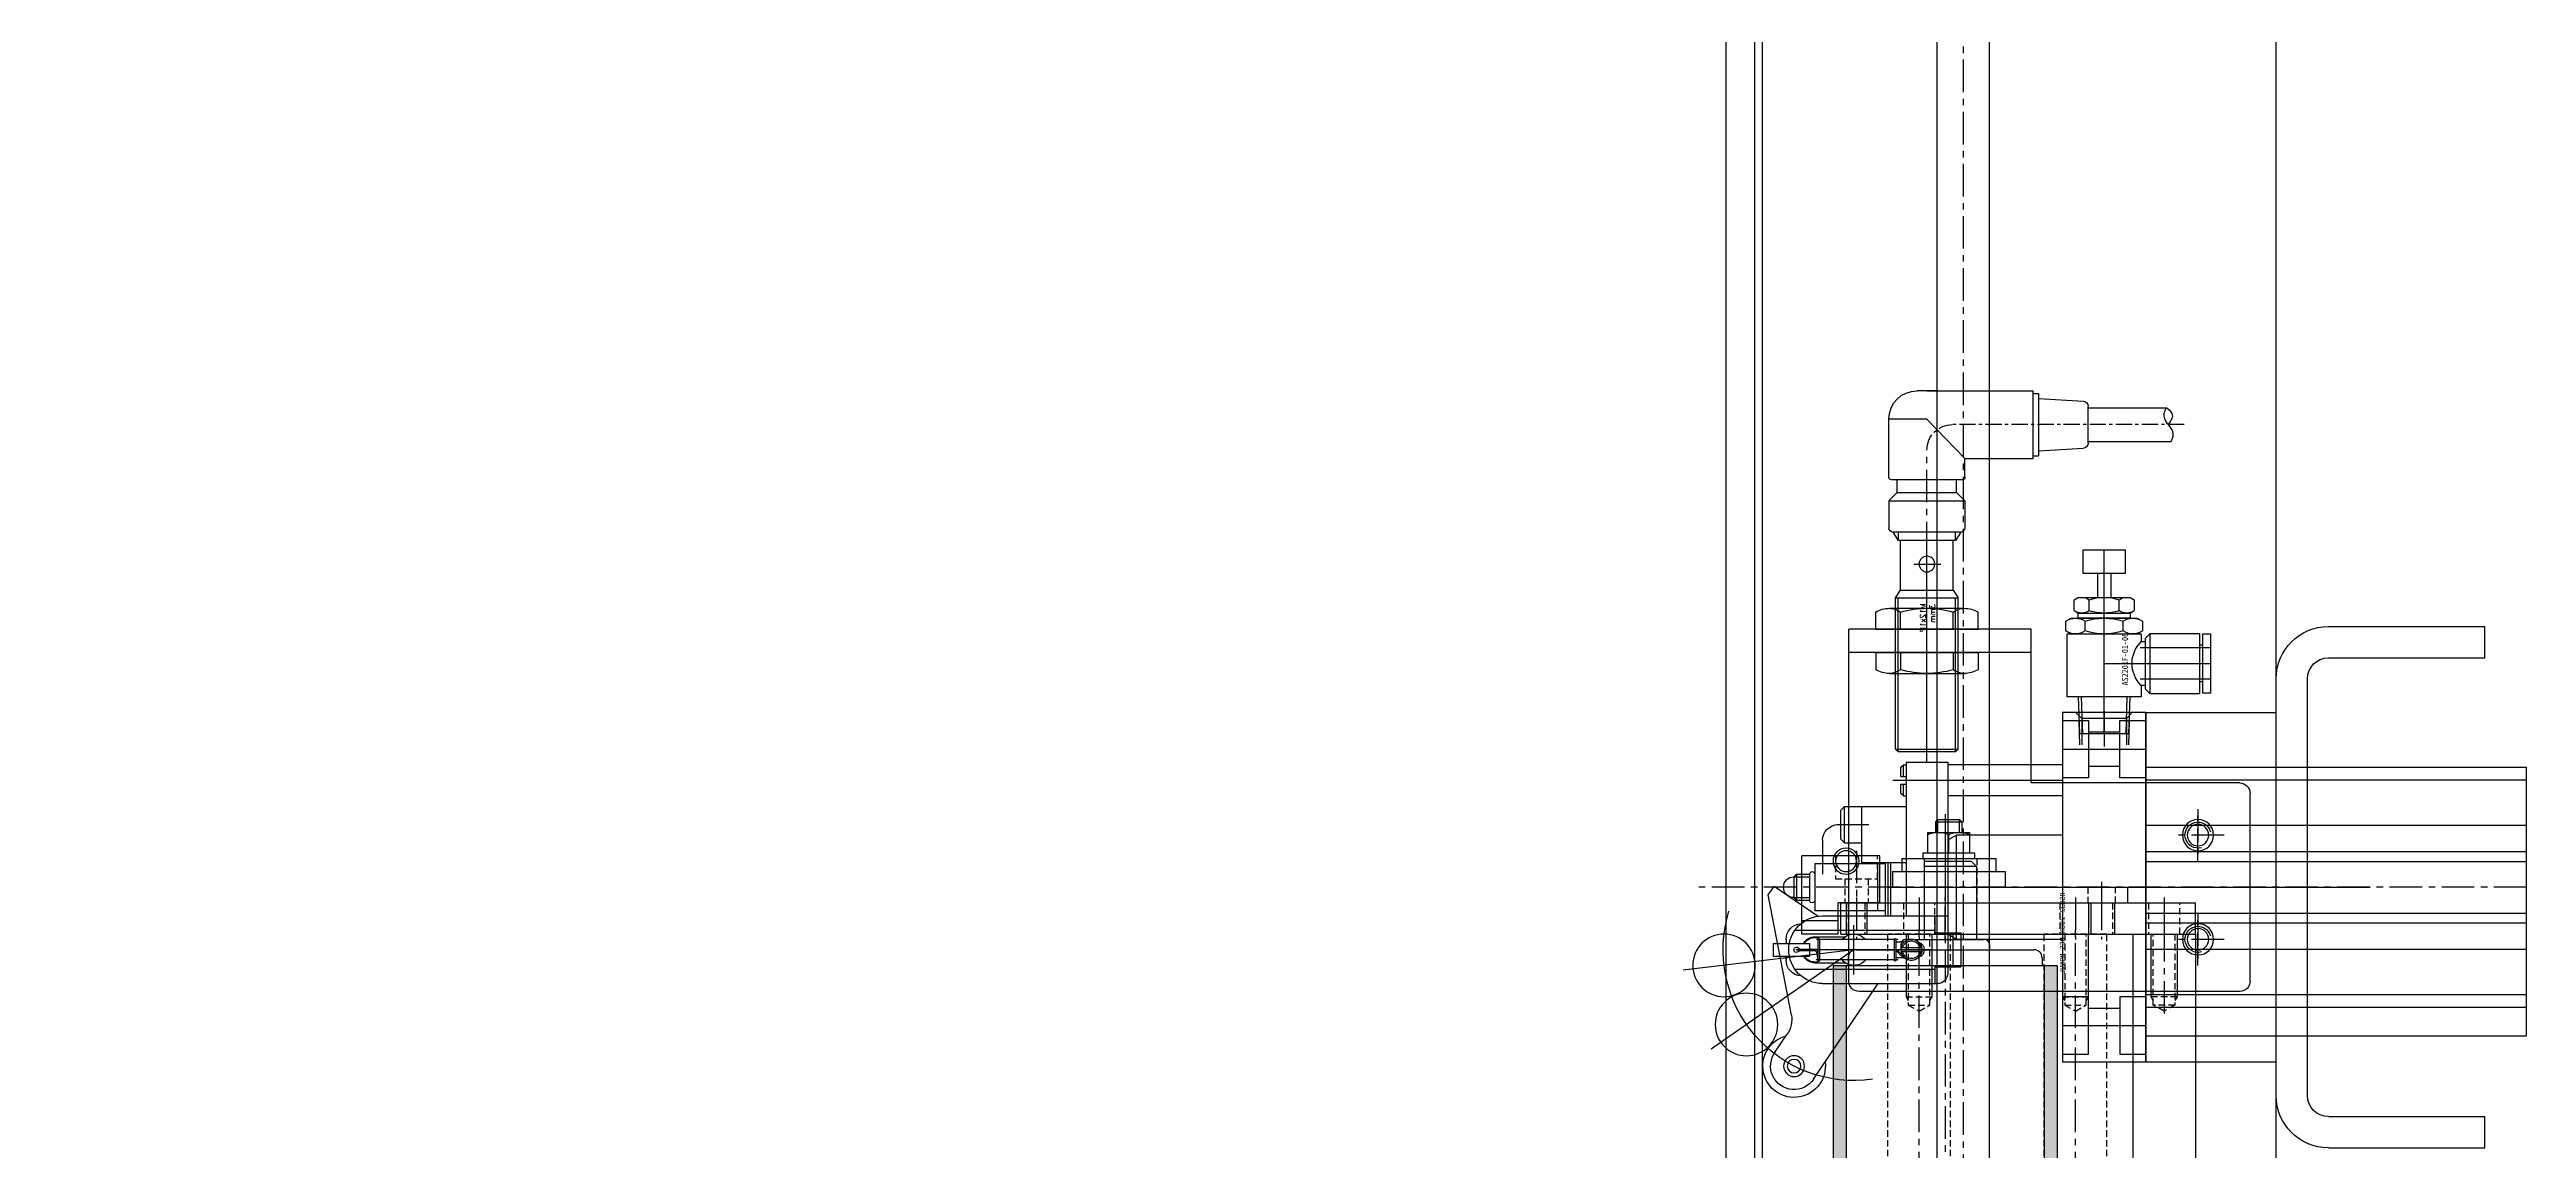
# Model space of a CAD drawing. Header units: inches. Extents: x 0 to 77285, y -118 to 40065.
# Drawn here: x 47099.8 to 47574.9, y 16837.6 to 17048.7 of the extents above; entities that cross this region are included whole.
import ezdxf
from ezdxf.enums import TextEntityAlignment as Align

# ---------------------------------------------------------------- set-up
doc = ezdxf.new("R2010")
doc.units = ezdxf.units.IN
doc.header["$LTSCALE"] = 5
doc.header["$MEASUREMENT"] = 0
for name, pattern in [('C3', [14.5, 12, -1, 0.5, -1]), ('CENTER', [2, 1.25, -0.25, 0.25, -0.25]), ('HIDDEN', [0.375, 0.25, -0.125])]:
    doc.linetypes.add(name, pattern=pattern)
for name, color, linetype in [('11', 1, 'CENTER'), ('22', 2, 'HIDDEN'), ('44', 4, 'Continuous'), ('55', 5, 'Continuous'), ('77', 40, 'HIDDEN'), ('A', 8, 'Continuous'), ('B', 123, 'Continuous'), ('G', 231, 'Continuous'), ('T', 3, 'Continuous')]:
    doc.layers.add(name, color=color, linetype=linetype)
doc.styles.add('A&G TEXT', font='')
doc.styles.add('GHS', font='romans', dxfattribs={"height": 5, "bigfont": 'ghs'})
doc.styles.add('SCI', font='')
doc.styles.get('A&G TEXT').set_extended_font_data('BatangChe')
doc.styles.get('SCI').set_extended_font_data('Gulim')
doc.dimstyles.new('S', dxfattribs={"dimscale": 100, "dimtxt": 2.5, "dimasz": 2, "dimexe": 1.25, "dimexo": 0.625, "dimgap": -0.625, "dimtad": 1, "dimdec": 8, "dimtxsty": 'SCI', "dimcen": 2.5, "dimclrd": 1, "dimclre": 1, "dimclrt": 7, "dimadec": 8, "dimazin": 2, "dimtfac": 1, "dimtdec": 8, "dimtmove": 0, "dimatfit": 3, "dimfxl": 1, "dimarcsym": 0})
doc.dimstyles.new('SCH', dxfattribs={"dimtxt": 2.5, "dimasz": 2, "dimexe": 1.25, "dimexo": 0.625, "dimtad": 1, "dimdec": 8, "dimtxsty": 'SCI', "dimcen": 2.5, "dimclrd": 4, "dimclre": 4, "dimclrt": 7, "dimadec": 8, "dimazin": 2, "dimtfac": 1, "dimtdec": 8, "dimtmove": 0, "dimatfit": 3, "dimfxl": 1, "dimarcsym": 0})

# ---------------------------------------------------------------- blocks, each defined once
blk = doc.blocks.new('A$C431c3e12')
for p, q in [((7, -5255), (7, 1375, 0)), ((40.5, -5255), (40.5, 1375, 0)), ((50.5, -5255), (50.5, 1375, 0)), ((105.5, -5255), (105.5, 1375, 0))]:
    blk.add_line(p, q)
at = {"layer": '11'}
blk.add_line((45.5, -5255), (45.5, 1375, 0), dxfattribs=at)
at = {"layer": 'B'}
blk.add_line((5.5, -5255), (5.5, 1375, 0), dxfattribs=at)
at = {"layer": 'G'}
blk.add_line((0, -5255), (0, 1375, 0), dxfattribs=at)
blk = doc.blocks.new('ABC-20231128.143427')
for p, q in [((-33.5, 25, 2129.45), (-33.5, 0, 2129.45)), ((-33.5, 25, 2129.45), (33.5, 25, 2129.45)), ((33.5, 25, 2129.45), (33.5, 0, 2129.45)), ((40, 0), (-40, 0)), ((40, -6, 2129.45), (-40, -6, 2129.45)), ((-50, -10, 2129.45), (-50, -40, 2129.45)), ((-44, -10, 2129.45), (-44, -40, 2129.45)), ((44, -10, 2129.45), (44, -40, 2129.45)), ((50, -10, 2129.45), (50, -40, 2129.45)), ((-44, -40), (-50, -40)), ((50, -40), (44, -40))]:
    blk.add_line(p, q)
at = {"linetype": 'Continuous'}
for centre in [(-10, 15, 0), (10, 15, 0)]:
    blk.add_circle(centre, 2.07, dxfattribs=at)
for centre, radius, start, end in [((-40, -10, 2129.45), 10, 90, 180), ((40, -10, 2129.45), 10, 0, 90), ((-40, -10, 2129.45), 4, 90, 180), ((40, -10, 2129.45), 4, 0, 90)]:
    blk.add_arc(centre, radius, start, end)
at = {"layer": '11', "linetype": 'C3'}
blk.add_line((0, 30, 2129.45), (0, -18, 2129.45), dxfattribs=at)
at = {"layer": '11'}
for p, q in [((-10, 10, 0), (-10, 20, 0)), ((10, 10, 0), (10, 20, 0)), ((-15, 15, 0), (-5, 15, 0)), ((5, 15, 0), (15, 15, 0))]:
    blk.add_line(p, q, dxfattribs=at)
at = {"layer": 'T'}
for centre in [(-10, 15, 0), (10, 15, 0)]:
    blk.add_arc(centre, 2.5, 345, 255, dxfattribs=at)
blk = doc.blocks.new('ABC-20231201.102348')
for p, q in [((-23.5, 9.81), (-26.77, 9.81)), ((-23.5, 9.81), (-23.5, -9.81)), ((-19, 9.81), (-15.73, 9.81)), ((-19, 9.81), (-19, -9.81)), ((-52.66, 7.3), (-63.81, 7.3)), ((-63.81, 0), (-63.81, 7.3)), ((-52.16, -6.8), (-52.16, 6.8)), ((-49.72, 5.68), (-52.16, 5.68)), ((-48.1, 7.3), (-49.72, 5.68)), ((-49.72, 5.68), (-49.72, -5.68)), ((-48.1, 7.3), (-42.93, 7.3)), ((-48.1, 7.3), (-48.1, -7.3)), ((-42.12, -6.49), (-42.12, 6.49)), ((-40.5, 5.47), (-42.12, 6.49)), ((-40.5, 5.47), (-42.12, 5.47)), ((-40.5, -5.48), (-40.5, 5.47)), ((-31, 5.06), (-40.5, 5.06)), ((-40.5, -5.06), (-40.5, 5.06)), ((-40.5, -4.95), (-40.5, 4.95)), ((-29.5, 6), (-31, 5.06)), ((-31, 5.06), (-31, -5.06)), ((-0.5, 6), (-29.5, 6)), ((-29.5, 6), (-29.5, -6)), ((0, 5.5), (-29.5, 5.5)), ((-27.5, 7.19), (-27.5, -7.19)), ((-23.5, 5.06), (-26.77, 5.06)), ((-23.5, 5.06), (-26.77, 5.06)), ((-19, 5.06), (-15.73, 5.06)), ((-19, 5.06), (-15.73, 5.06)), ((-15, 7.19), (-15, -7.19)), ((-0.5, 6), (-0.5, -6)), ((-0.5, 6), (0, 5.5)), ((0, -5.5), (0, 5.5)), ((-69.22, -1.89), (-69.22, 1.89)), ((-69.22, 0), (-69.22, -20.41)), ((-56.24, -7.3), (-63.81, 0)), ((-40.5, -4.58), (-40.5, 4.57)), ((-36, 2.51), (-36, -2.7)), ((-31, 4.57), (-31, -4.58)), ((0, -4.58), (0, 4.57)), ((-56.24, -7.3), (-56.24, -20.41)), ((-52.66, -7.3), (-56.24, -7.3)), ((-49.72, -5.68), (-52.16, -5.68)), ((-49.72, -5.68), (-48.1, -7.3)), ((-48.1, -7.3), (-42.93, -7.3)), ((-42.12, -6.49), (-40.5, -5.48)), ((-40.5, -5.48), (-42.12, -5.48)), ((-31, -5.06), (-40.5, -5.06)), ((-31, -5.06), (-29.5, -6)), ((0, -5.5), (-29.5, -5.5)), ((-0.5, -6), (-29.5, -6)), ((-23.5, -5.06), (-26.77, -5.06)), ((-23.5, -5.06), (-26.77, -5.06)), ((-19, -5.06), (-15.73, -5.06)), ((-19, -5.06), (-15.73, -5.06)), ((0, -5.5), (-0.5, -6)), ((-23.5, -9.81), (-26.77, -9.81)), ((-19, -9.81), (-15.73, -9.81)), ((-56.24, -20.41), (-69.22, -20.41)), ((-68.72, -20.41), (-68.72, -21.41)), ((-68.72, -21.41), (-56.74, -21.41)), ((-67.72, -21.41), (-67.24, -30.01)), ((-57.74, -21.41), (-58.21, -30.01)), ((-56.74, -20.41), (-56.74, -21.41)), ((-59.21, -30.96), (-66.24, -30.96)), ((-65.97, -30.96), (-65.97, -45.9)), ((-59.48, -30.96), (-59.48, -46.85))]:
    blk.add_line(p, q)
blk.add_circle((-36, 0), 1.5)
for centre, radius, start, end in [((-22.45, 7.2), 5.05, 148.8031, 180.139), ((-20.05, 7.2), 5.05, 359.861, 31.1969), ((-63.81, 1.89), 5.41, 90, 180), ((-52.66, 6.8), 0.5, 0, 90), ((-42.93, 6.49), 0.811, 0, 90), ((-24.03, 7.19), 3.47, 180, 217.8789), ((-24.03, 7.19), 3.47, 180, 217.8789), ((-9.62, 0), 17.88, 163.5679, 196.4321), ((-18.47, 7.19), 3.47, 322.1211, 0), ((-18.47, 7.19), 3.47, 322.1211, 0), ((-32.88, 0), 17.88, 343.5679, 16.4321), ((-52.66, -6.8), 0.5, 270, 0), ((-42.93, -6.49), 0.811, 270, 0), ((-24.03, -7.19), 3.47, 142.1211, 180), ((-24.03, -7.19), 3.47, 142.1211, 180), ((-22.45, -7.2), 5.05, 179.861, 211.1969), ((-18.47, -7.19), 3.47, 0, 37.8789), ((-18.47, -7.19), 3.47, 0, 37.8789), ((-20.05, -7.2), 5.05, 328.8031, 0.139), ((-66.24, -29.96), 1, 183.1642, 270), ((-59.21, -29.96), 1, 270, 356.8358)]:
    blk.add_arc(centre, radius, start, end)
blk.add_open_spline([(-59.48, -46.85), (-60.15, -47.19), (-61.69, -47.62), (-63.6, -45.15), (-65.22, -45.55), (-65.97, -45.9)], degree=3, knots=[1.498472, 1.498472, 1.498472, 1.498472, 3.45205, 6.099383, 8.246808, 8.246808, 8.246808, 8.246808])
blk.add_spline([(-62.73, -46.33), (-64.6, -47.14), (-65.97, -45.9)], degree=3)
at = {"layer": '11'}
blk.add_line((2.16, 0), (-57.86, 0), dxfattribs=at)
at = {"layer": '11', "ltscale": 0.5}
blk.add_line((-62.73, -49.35), (-62.73, -4.87), dxfattribs=at)
blk.add_arc((-57.86, -4.87), 4.87, 90, 180, dxfattribs=at)
at = {"style": 'GHS'}
for s, p in [('M12x1P', (-28.44, 0.27)), ('3mm', (-28.35, -1.58))]:
    blk.add_text(s, height=1.05, dxfattribs=at).set_placement(p)
blk = doc.blocks.new('ABC-20231201.131017')
for p, q in [((-21.5, 40), (-17.56, 72.72)), ((-21.5, 40), (-2.45, 67.38)), ((-33.67, 55.31), (-27.94, 46.85)), ((-32.01, 56.43), (-33.66, 55.31)), ((-8.94, 51.98), (-32.01, 56.43)), ((-23.5, 53), (-22.7, 53)), ((-22.7, 55.5), (-22.7, 48.5)), ((-22.7, 55.5), (-20.3, 55.5)), ((-20.3, 55.5), (-20.3, 48.5)), ((-20.3, 53), (-19.5, 53)), ((-19.92, 53.24), (-19.92, 52.98)), ((-1.7, 55.2), (-5.3, 52.77)), ((-35.5, 51.5), (-36, 51)), ((-36, 51), (-31, 51)), ((-36, 51), (-36, 48.5)), ((-36, 48.5), (-31, 48.5)), ((-35.5, 51.5), (-31.5, 51.5)), ((-35.5, 51.5), (-35.5, 48.5)), ((-31, 51), (-31.5, 51.5)), ((-31.5, 51.5), (-31.5, 48.5)), ((-31, 51), (-31, 48.5)), ((-25.25, 51.31), (-25.25, 24.5)), ((-22.7, 48.5), (-20.3, 48.5)), ((-21.65, 50.65), (-21.64, 47.43)), ((-21.5, 25.19), (-21.5, 51.13)), ((-21.35, 50.65), (-21.35, 47.54)), ((-17.75, 51.31), (-17.75, 24.5)), ((3.34, 47.74), (-15, 35.34)), ((-45.5, 43.25), (-45.5, 37.15)), ((-45.5, 43), (-45.5, 42.5)), ((-42.5, 46), (-36, 46)), ((-38, 47.5), (-29, 47.5)), ((-38, 34), (-38, 47.5)), ((-29, 34), (-29, 47.5)), ((-28, 46), (-28, 22)), ((-24, 47.5), (-24, 41.66)), ((-23.53, 46.89), (-19.47, 46.89)), ((-23.53, 46.6), (-19.47, 46.6)), ((-23.45, 31.51), (-23.45, 47.19)), ((-21.02, 47.15), (-19.55, 46.89)), ((-19.55, 31.51), (-19.55, 47.23)), ((-19, 47.5), (-19, 41.66)), ((-15, 46), (-15, 24)), ((-48.3, 42.5), (-49, 41.8)), ((-42, 41.8), (-49, 41.8)), ((-49, 41.8), (-49, 30)), ((-38.2, 38.5), (-49, 38.5)), ((-42.7, 42.5), (-48.3, 42.5)), ((-42, 41.8), (-42.7, 42.5)), ((-42, 41.8), (-42, 38.5)), ((-38.2, 30), (-38.2, 38.5)), ((-16.73, 40), (-26.24, 40)), ((-38.2, 34), (-28, 34)), ((-38.2, 33.5), (-28, 33.5)), ((-38, 35.5), (-29, 35.5)), ((-57.5, 30), (-28, 30)), ((-57.5, 30), (-57.5, 22)), ((-56.5, 31), (-57, 30.5)), ((-54.75, 30.5), (-57, 30.5)), ((-57, 30.5), (-57, 30)), ((-54.75, 31), (-56.5, 31)), ((-54.75, 31), (-54.75, 30)), ((-54, 0), (-54, 32.5)), ((-53.25, 31), (-53.25, 30)), ((-51.5, 31), (-53.25, 31)), ((-51, 30.5), (-53.25, 30.5)), ((-51, 30.5), (-51.5, 31)), ((-51, 30.5), (-51, 30)), ((-38.2, 33), (-28, 33)), ((-23.54, 29), (-23.5, 29)), ((-23.53, 32.25), (-19.47, 32.25)), ((-23.53, 31.96), (-19.47, 31.96)), ((-23, 31.96), (-23, 30.32)), ((-21.9, 27.04), (-21.9, 30.96)), ((-20.45, 30.7), (-21.71, 31.96)), ((-20.3, 30.84), (-21.42, 31.96)), ((-21.1, 27.04), (-21.1, 30.96)), ((-20, 31.96), (-20, 30.49)), ((-19.6, 29.75), (-19.58, 29.7)), ((-28, 24.5), (-25.25, 24.5)), ((-28, 24.5), (-24.75, 24.5)), ((-24.75, 24.5), (-24.75, 19.5)), ((-18.25, 24.5), (-18.25, 19.5)), ((-18.25, 24.5), (-15, 24.5)), ((-17.75, 24.5), (-15, 24.5)), ((-57.5, 22), (-17, 22)), ((-57, 0), (-57, 22)), ((-51, 0), (-51, 22)), ((-43.5, 20.3), (-42.5, 22)), ((-23.5, 20.3), (-43.5, 20.3)), ((-43.5, 0), (-43.5, 20.3)), ((-24.75, 21), (-18.25, 21)), ((-24.75, 19.5), (-18.25, 19.5)), ((-23.5, 20.3), (-24.5, 22)), ((-23.5, 0), (-23.5, 20.3)), ((-67, -16), (-67, 0)), ((-67, 0), (0, 0)), ((-65.5, 0), (-65.5, -5)), ((-60, 0), (-60, -16)), ((-54.5, -5), (-54.5, 0)), ((-12.5, -5), (-12.5, 0)), ((-7, 0), (-7, -16)), ((-1.5, 0), (-1.5, -5)), ((0, 0), (0, -16)), ((-93.7, -4), (-98.2, -4)), ((-98.2, -4), (-98.2, -12)), ((-93.7, -12), (-93.7, -4)), ((-88.65, -2.23), (-89.1, -3)), ((-89.1, -3), (-89.1, -13)), ((-86.55, -2.23), (-88.65, -2.23)), ((-86.55, -2.23), (-86.1, -3)), ((-86.1, -3), (-86.1, -13)), ((-85.1, -3), (-86.1, -3)), ((-86.1, -3), (-86.1, -13)), ((-84.53, -0.67), (-85.1, -1.65)), ((-85.1, -1.65), (-85.1, -14.35)), ((-85.1, -13), (-85.1, -3)), ((-82.67, -0.67), (-84.53, -0.67)), ((-82.67, -4.33), (-84.53, -4.33)), ((-82.67, -0.67), (-82.1, -1.65)), ((-70, -0.9), (-82.1, -0.9)), ((-82.1, -0.9), (-82.1, -15.1)), ((-82.1, -1.65), (-82.1, -14.35)), ((-70, -15.1), (-70, -0.9)), ((-70, -3.04), (-63, -3.26)), ((-70, -3.62), (-63, -3.84)), ((-65.86, -3.74), (-67, -2.6)), ((-65.86, -12.26), (-65.86, -3.74)), ((-65.86, -3.74), (-60.8, -3.74)), ((-60.8, -3.36), (-65.34, -3.22)), ((-63, -3.26), (-63, -12.74)), ((-63, -8), (-98.2, -8)), ((-93.7, -6.75), (-89.1, -6.75)), ((-93.7, -9.25), (-89.1, -9.25)), ((-86.55, -5.11), (-88.65, -5.11)), ((-76.4, -8), (-76.4, -28.4)), ((-67.3, -8), (-60.5, -8)), ((-65.5, -5), (-54.5, -5)), ((-63.3, -5), (-63.3, -11)), ((-63.3, -5), (-63.3, -11)), ((-56.7, -5), (-56.7, -11)), ((-1.5, -5), (-12.5, -5)), ((-10.3, -5), (-10.3, -11)), ((-98.2, -12), (-93.7, -12)), ((-89.1, -13), (-88.65, -13.77)), ((-86.55, -10.89), (-88.65, -10.89)), ((-88.65, -13.77), (-86.55, -13.77)), ((-86.1, -13), (-86.55, -13.77)), ((-86.1, -13), (-85.1, -13)), ((-82.67, -11.67), (-84.53, -11.67)), ((-70, -12.38), (-63, -12.16)), ((-63, -12.74), (-70, -12.96)), ((-67, -13.4), (-65.86, -12.26)), ((-65.86, -12.26), (-60.8, -12.26)), ((-54.5, -11), (-65.5, -11)), ((-65.5, -11), (-65.5, -16)), ((-65.34, -12.78), (-60.8, -12.64)), ((-54.5, -16), (-54.5, -11)), ((-12.5, -16), (-12.5, -11)), ((-12.5, -11), (-1.5, -11)), ((-1.5, -11), (-1.5, -16)), ((-85.1, -14.35), (-84.53, -15.33)), ((-84.53, -15.33), (-82.67, -15.33)), ((-82.1, -14.35), (-82.67, -15.33)), ((-81.3, -15.9), (-82.2, -16.8)), ((-70.6, -16.8), (-82.2, -16.8)), ((-82.2, -16.8), (-82.2, -26.3)), ((-82.1, -15.1), (-80.6, -15.1)), ((-71.5, -15.9), (-81.3, -15.9)), ((-80.6, -15.9), (-80.6, -15.1)), ((-79.4, -28.4), (-79.4, -14.9)), ((-73.4, -28.4), (-73.4, -14.9)), ((-72.2, -15.9), (-72.2, -15.1)), ((-72.2, -15.1), (-70, -15.1)), ((-70.6, -16.8), (-71.5, -15.9)), ((-70.6, -26.3), (-70.6, -16.8)), ((0, -16), (-67, -16)), ((-56.5, -16), (-56.5, -89)), ((-5, -16), (-56.5, -16)), ((-54.09, -16), (-54.09, -89)), ((-45.38, -16), (-45.38, -89)), ((-40.33, -16), (-40.33, -89)), ((-38.45, -16), (-38.45, -89)), ((-28.55, -16), (-28.55, -89)), ((-26.67, -16), (-26.67, -89)), ((-21.62, -16), (-21.62, -89)), ((-12.91, -16), (-12.91, -89)), ((-10.5, -16), (-10.5, -89)), ((-5, -16), (-5, -89)), ((-82.2, -26.3), (-82.2, -26.3)), ((-82.2, -26.3), (-70.6, -26.3)), ((-70.7, -26.9), (-82.1, -26.9)), ((-82.1, -26.9), (-82.1, -28.4)), ((-82.1, -28.4), (-70.7, -28.4)), ((-79.9, -26.9), (-79.9, -26.3)), ((-72.9, -26.9), (-72.9, -26.3)), ((-70.7, -28.4), (-70.7, -26.9)), ((-70.6, -26.3), (-70.6, -26.3)), ((-5, -89), (-56.5, -89))]:
    blk.add_line(p, q)
for centre, radius in [((-18.5, 64.91), 6), ((-7.17, 60.6), 6), ((0.82, 51.47), 2), ((0.82, 51.47), 1.3), ((-38.5, 41.5), 2.5), ((-38.5, 41.5), 2), ((-21.5, 29), 2)]:
    blk.add_circle(centre, radius)
for centre, radius, start, end in [((-21.5, 40), 25.09, 351.7961, 107.1431), ((0.82, 51.47), 6, 262.4147, 165.0119), ((-33.5, 51.5), 2, 0, 179.9088), ((-21.5, 46), 6.5, 0, 179.9088), ((-23.5, 50), 3, 89.9544, 177.044), ((-19.5, 50), 3, 2.8648, 89.9544), ((-8.1, 56.91), 5, 258.9769, 304.2406), ((0.82, 51.47), 4.5, 303.0947, 127.1966), ((-36, 48), 0.5, 89.9544, 269.8631), ((-31, 48), 0.5, 269.8631, 89.9544), ((-21.5, 47.5), 2.5, 118.6023, 179.9088), ((-21.5, 47.5), 2.35, 120.8941, 198.8164), ((-21.5, 51), 0.5, 287.0519, 253.2473), ((-21.5, 50.65), 0.14, 0, 179.9088), ((-20.95, 47.54), 0.4, 179.9088, 260.1228), ((-21.5, 47.5), 2.5, 0, 61.3065), ((-21.5, 47.5), 2.35, 337.4721, 59.0147), ((-42.5, 43), 3, 89.9544, 179.9088), ((-23.53, 46.75), 0.14, 89.9544, 269.8631), ((-20.95, 47.54), 0.7, 189.649, 249.2366), ((-19.47, 46.75), 0.14, 269.8631, 89.9544), ((-21.5, 40), 3, 132.3532, 227.4642), ((-21.5, 40), 3, 312.835, 47.5555), ((-23.53, 32.1), 0.14, 89.9544, 269.8631), ((-21.5, 29), 2.04, 179.9088, 20.0535), ((-21.5, 29), 1.7, 103.7054, 256.1121), ((-21.5, 29), 1.7, 283.6141, 76.2034), ((-22.42, 28.72), 3, 20.0535, 45.2637), ((-19.47, 32.1), 0.14, 269.8631, 89.9544), ((-21.5, 28), 1.5, 197.6704, 342.0558), ((-17, 24), 2, 269.8631, 359.8175), ((-86.54, -3.67), 2.56, 145.6158, 214.3842), ((-88.66, -3.67), 2.56, 325.6158, 34.3842), ((-81.85, -2.5), 3.25, 145.6158, 214.3842), ((-72.97, -8), 12.13, 162.412, 197.588), ((-85.35, -2.5), 3.25, 325.6158, 34.3842), ((-94.23, -8), 12.13, 342.412, 17.588), ((-79.55, -8), 9.55, 162.412, 197.588), ((-95.65, -8), 9.55, 342.412, 17.588), ((-86.54, -12.33), 2.56, 145.6158, 214.3842), ((-88.66, -12.33), 2.56, 325.6158, 34.3842), ((-81.85, -13.5), 3.25, 145.6158, 214.3842), ((-85.35, -13.5), 3.25, 325.6158, 34.3842), ((-76.4, -19.3), 5.94, 45, 135)]:
    blk.add_arc(centre, radius, start, end)
at = {"layer": '11'}
blk.add_line((-33.5, -89), (-33.5, 71), dxfattribs=at)
at = {"style": 'A&G TEXT'}
blk.add_text('RSH32-20BM-DCS-M9NVL', height=1, dxfattribs=at).set_placement((-32.5, 0), align=Align.MIDDLE_LEFT)
at = {"style": 'A&G TEXT', "text_generation_flag": 2}
blk.add_text('AS2201F-01-06', height=1.2, dxfattribs=at).set_placement((-72.2, -12), align=Align.MIDDLE_LEFT)
blk = doc.blocks.new('ABC-20240304.163016')
at = {"linetype": 'Continuous'}
for p, q in [((8, 67), (-59.5, 67)), ((-59.5, 32), (-59.5, 67)), ((10, -8), (10, 65)), ((-30, 32), (-59.5, 32)), ((-30, -8), (-30, 32)), ((8, -10), (-28, -10))]:
    blk.add_line(p, q, dxfattribs=at)
blk.add_line((-55, 32), (-55, 67))
for centre in [(-20, 0), (0, 0)]:
    blk.add_circle(centre, 3, dxfattribs=at)
for centre, start, end in [((8, 65), 0, 90), ((-28, -8), 180, 270), ((8, -8), 270, 0)]:
    blk.add_arc(centre, 2, start, end, dxfattribs=at)
at = {"layer": '11', "linetype": 'C3'}
blk.add_line((-34.52, 52, 0), (-79.9, 52, 0), dxfattribs=at)
at = {"layer": '11'}
for p, q in [((-20, -5), (-20, 5)), ((0, -5), (0, 5)), ((-15, 0), (-25, 0)), ((5, 0), (-5, 0))]:
    blk.add_line(p, q, dxfattribs=at)
blk = doc.blocks.new('A$C020d22f2')
at = {"layer": 'A', "linetype": 'Continuous', "xscale": -1}
for name, p in [('ABC-20231201.131017', (-33.5, 41, 2129.45)), ('ABC-20240304.163016', (-10, 15, 0)), ('ABC-20231201.102348', (26, 67, -2129.45)), ('ABC-20231128.143427', (0, 0))]:
    blk.add_blockref(name, p, dxfattribs=at)
blk = doc.blocks.new('A$Ce961e380')
h = blk.add_hatch(color=256)
h.dxf.hatch_style = 1
h.paths.add_polyline_path([(177.5, 0), (-177.5, 0), (-177.5, -2.5), (177.5, -2.5)])
h.paths.add_polyline_path([(177.5, -40.5), (-177.5, -40.5), (-177.5, -43), (177.5, -43)])
for p, q in [((177.5, 0), (-177.5, 0)), ((177.5, 0), (177.5, -43)), ((177.5, -2.5), (-177.5, -2.5)), ((178.96, -2.9), (177.5, -2.9)), ((180.5, -4.44), (180.5, -38.56)), ((181.5, -13), (180.5, -13)), ((182.5, -14), (182.5, -29)), ((197.5, -17.5), (182.5, -17.5)), ((196.5, -27.5), (196.5, -17.5)), ((197.5, -17.5), (197.5, -26.5)), ((196.5, -27.5), (182.5, -27.5)), ((197.5, -26.5), (196.5, -27.5)), ((181.5, -30), (180.5, -30)), ((177.5, -40.5), (-177.5, -40.5)), ((178.96, -40.1), (177.5, -40.1)), ((177.5, -43), (-177.5, -43))]:
    blk.add_line(p, q)
for centre, radius, start, end in [((178.96, -4.44), 1.54, 0, 90), ((181.5, -14), 1, 0, 90), ((181.5, -29), 1, 270, 0), ((178.96, -38.56), 1.54, 270, 0)]:
    blk.add_arc(centre, radius, start, end)
at = {"layer": '11'}
blk.add_line((200.5, -21.5), (-200.5, -21.5), dxfattribs=at)
blk = doc.blocks.new('A$Cd39330c3E')
for p, q in [((-6, 10.1), (-6, -11.5)), ((-6, 10.1), (-3, 10.1)), ((-3, 11), (0, 11)), ((-3, 11), (-3, -35)), ((0, 11), (0, -35)), ((-8.5, 8.3), (-8.5, -9.7)), ((-8.5, 8.3), (-6, 8.3)), ((-15.57, 1.8), (-16, 1.37)), ((-16, 1.37), (-16, -2.77)), ((-13.5, 1.8), (-15.57, 1.8)), ((-15.57, 1.8), (-15.57, -3.2)), ((-9.5, 3.3), (-13.5, 3.3)), ((-13.5, 3.3), (-13.5, -4.7)), ((-9.5, -5.7), (-9.5, 4.3)), ((-9.5, 4.3), (-8.5, 4.3)), ((-9.5, -4.7), (-9.5, 3.3)), ((-8.5, 4.3), (-8.5, -5.7)), ((-16, -2.77), (-15.57, -3.2)), ((-15.57, -3.2), (-13.5, -3.2)), ((-13.5, -4.7), (-9.5, -4.7)), ((-9.5, -0.7), (-13.14, -0.7)), ((-8.5, -5.7), (-9.5, -5.7)), ((-8.5, -9.7), (-6, -9.7)), ((-6, -11.5), (-3, -11.5)), ((-3, -35), (0, -35))]:
    blk.add_line(p, q)
for centre in [(-7.72, 1.3), (-7.72, -2.7)]:
    blk.add_arc(centre, 5.78, 159.7438, 200.2562)
at = {"layer": '11'}
for p, q in [((-17, 0), (1, 0)), ((-4, -30), (1, -30))]:
    blk.add_line(p, q, dxfattribs=at)
at = {"layer": '22'}
for p, q in [((-8.5, 4.05), (0, 4.05)), ((-8.5, -6.05), (0, -6.05)), ((-3, -27.35), (0, -27.35)), ((0, -32.65), (-3, -32.65))]:
    blk.add_line(p, q, dxfattribs=at)
at = {"layer": 'T'}
for p, q in [((-13.5, 1.37), (-16, 1.37)), ((-13.5, -2.77), (-16, -2.77))]:
    blk.add_line(p, q, dxfattribs=at)
blk = doc.blocks.new('A$C413fe28c')
for p, q in [((0, 71, 0), (0, 3, 0)), ((6, 71), (0, 71)), ((6, 71, 0), (6, 3, 0)), ((6, 3, 0), (0, 3, 0))]:
    blk.add_line(p, q)
at = {"layer": '11'}
for p, q in [((-1, 68), (7, 68)), ((-1, 56, 0), (7, 56, 0)), ((7, 51, 0), (-1, 51, 0)), ((-1, 26, 0), (7, 26, 0)), ((-1, 21, 0), (7, 21, 0)), ((-1, 9, 0), (7, 9, 0))]:
    blk.add_line(p, q, dxfattribs=at)
at = {"layer": '22'}
for p, q in [((0, 69.62), (6, 69.62)), ((0, 66.38), (6, 66.38)), ((0, 59, 0), (6, 59, 0)), ((6, 53, 0), (0, 53, 0)), ((0, 29, 0), (6, 29, 0)), ((0, 23.07, 0), (6, 23.07, 0)), ((6, 23, 0), (0, 23, 0)), ((0, 18.93, 0), (6, 18.93, 0)), ((0, 12, 0), (6, 12, 0)), ((6, 6, 0), (0, 6, 0))]:
    blk.add_line(p, q, dxfattribs=at)
at = {"layer": '77'}
blk.add_line((6, 44.9, 0), (0, 44.9, 0), dxfattribs=at)
at = {"layer": 'T'}
for p, q in [((0, 70), (6, 70)), ((0, 66), (6, 66)), ((0, 23.5, 0), (6, 23.5, 0)), ((0, 18.5, 0), (6, 18.5, 0))]:
    blk.add_line(p, q, dxfattribs=at)
blk = doc.blocks.new('A$C00f3e74d')
for p, q in [((6, 10.5), (-9, 10.5)), ((-9, -4.5, 0), (-9, 10.5, 0)), ((3.36, 10.5), (3.36, 3.5)), ((6, 3.5, 0), (6, 10.5, 0)), ((6, 3.5), (0, 3.5)), ((0, -4.5), (0, 3.5)), ((0, -4.5), (-9, -4.5))]:
    blk.add_line(p, q)
at = {"layer": '11'}
blk.add_line((-10, 0), (2, 0), dxfattribs=at)
at = {"layer": '22'}
for p, q in [((-9, 4), (-4.6, 4)), ((-4.6, 4), (-4.6, -4)), ((-4.6, 2.25), (0, 2.25)), ((-4.6, -4), (-9, -4)), ((-4.6, -2.25), (0, -2.25))]:
    blk.add_line(p, q, dxfattribs=at)
blk = doc.blocks.new('A$C57a92363')
for p, q in [((367, 0, 2129.45), (0, 0, 2129.45)), ((367, 0, 2129.45), (367, -12, 2129.45)), ((367, -12, 2129.45), (0, -12, 2129.45))]:
    blk.add_line(p, q)
at = {"layer": '11'}
blk.add_line((368, -6, 2129.45), (351.21, -6, 2129.45), dxfattribs=at)
at = {"layer": '22'}
for p, q in [((352.21, -6, 2129.45), (353.4, -3.93, 2129.45)), ((353.4, -3.93, 2129.45), (367, -3.93, 2129.45)), ((353.4, -8.07, 2129.45), (353.4, -3.93, 2129.45)), ((355, -8.5, 2129.45), (355, -3.5, 2129.45)), ((353.4, -8.07, 2129.45), (352.21, -6, 2129.45)), ((367, -8.07, 2129.45), (353.4, -8.07, 2129.45))]:
    blk.add_line(p, q, dxfattribs=at)
at = {"layer": 'T'}
for p, q in [((354.25, -3.93, 2129.45), (355, -3.5, 2129.45)), ((355, -3.5, 2129.45), (367, -3.5, 2129.45)), ((355, -8.5, 2129.45), (354.25, -8.07, 2129.45)), ((367, -8.5, 2129.45), (355, -8.5, 2129.45))]:
    blk.add_line(p, q, dxfattribs=at)
blk = doc.blocks.new('A$Cb8b4a96a')
for p, q in [((0, 6), (367, 6)), ((367, -6), (367, 6)), ((0, -6), (367, -6))]:
    blk.add_line(p, q)
at = {"layer": '11'}
blk.add_line((-1, 0), (368, 0), dxfattribs=at)
at = {"layer": '22'}
for p, q in [((353.4, 2.07), (352.21, 0)), ((352.21, 0), (353.4, -2.07)), ((367, 2.07), (353.4, 2.07)), ((353.4, 2.07), (353.4, -2.07)), ((355, 2.5), (355, -2.5)), ((353.4, -2.07), (367, -2.07))]:
    blk.add_line(p, q, dxfattribs=at)
at = {"layer": 'T'}
for p, q in [((355, 2.5), (354.25, 2.07)), ((367, 2.5), (355, 2.5)), ((354.25, -2.07), (355, -2.5)), ((355, -2.5), (367, -2.5))]:
    blk.add_line(p, q, dxfattribs=at)
blk = doc.blocks.new('A$C5cd82ed8')
at = {"xscale": -1}
blk.add_blockref('A$C413fe28c', (379, 0, 0), dxfattribs=at)
blk.add_blockref('A$C57a92363', (6, 15))
at = {"layer": '22'}
for p in [(6, 56, 0), (6, 26, 0)]:
    blk.add_blockref('A$Cb8b4a96a', p, dxfattribs=at)
at = {"layer": '44', "xscale": -1}
blk.add_blockref('A$Cd39330c3E', (379, 51), dxfattribs=at)
at = {"layer": '55'}
blk.add_blockref('A$Ce961e380', (189.5, 72.5), dxfattribs=at)
at = {"layer": 'G', "xscale": -1}
blk.add_blockref('A$C00f3e74d', (379, 68), dxfattribs=at)
blk = doc.blocks.new('A$C3e1dc9d3')
blk.add_blockref('A$C5cd82ed8', (-189.5, 12.5, -2129.45))
at = {"layer": 'A'}
blk.add_blockref('A$C020d22f2', (192.5, 0, -2129.45), dxfattribs=at)
blk = doc.blocks.new('*D555')
at = {"color": 1, "lineweight": -2, "transparency": 16777216}
for p, q in [((47371.41, 18610.55), (46764.79, 18610.55)), ((46864.79, 16230.55), (46864.79, 18450.55)), ((46814.79, 17687.22), (46509.47, 17687.22)), ((46509.47, 17687.22), (46509.47, 16993.88)), ((46814.79, 16993.88), (46814.79, 17687.22)), ((46509.47, 16993.88), (46814.79, 16993.88)), ((47371.41, 16070.55), (46764.79, 16070.55))]:
    blk.add_line(p, q, dxfattribs=at)
at = {"color": 1, "transparency": 16777216}
for points in [[(46838.13, 18450.55), (46891.46, 18450.55), (46864.79, 18610.55)], [(46838.13, 16230.55), (46891.46, 16230.55), (46864.79, 16070.55)]]:
    blk.add_solid(points, dxfattribs=at)
at = {"layer": 'Defpoints', "color": 0, "transparency": 16777216}
for p in [(46864.79, 18610.55), (47421.41, 18610.55, 0), (47421.41, 16070.55)]:
    blk.add_point(p, dxfattribs=at)
at = {"color": 7, "transparency": 16777216, "insert": (46662.13, 17340.55), "char_height": 200, "attachment_point": 5, "rotation": 90, "style": 'SCI'}
blk.add_mtext('2540', dxfattribs=at)
blk = doc.blocks.new('*D568')
at = {"color": 4, "lineweight": -2, "transparency": 16777216}
for p, q in [((47371.41, 22980.55), (46045.66, 22980.55)), ((46145.66, 16060.55), (46145.66, 22820.55)), ((47371.41, 15900.55), (46045.66, 15900.55))]:
    blk.add_line(p, q, dxfattribs=at)
at = {"color": 4, "transparency": 16777216}
for points in [[(46118.99, 22820.55), (46172.33, 22820.55), (46145.66, 22980.55)], [(46118.99, 16060.55), (46172.33, 16060.55), (46145.66, 15900.55)]]:
    blk.add_solid(points, dxfattribs=at)
at = {"layer": 'Defpoints', "color": 0, "transparency": 16777216}
for p in [(46145.66, 22980.55), (47421.41, 22980.55, 0), (47421.41, 15900.55)]:
    blk.add_point(p, dxfattribs=at)
at = {"color": 7, "transparency": 16777216, "insert": (45993, 19440.55), "char_height": 200, "attachment_point": 5, "rotation": 90, "style": 'SCI'}
blk.add_mtext('7080', dxfattribs=at)

msp = doc.modelspace()

# ---------------------------------------------------------------- block references
msp.add_blockref('A$C431c3e12', (47421.41034076, 21325.55047629))
at = {"rotation": 90}
msp.add_blockref('A$C3e1dc9d3', (47526.91034076, 16695.55047629, 0.00000001), dxfattribs=at)

# ---------------------------------------------------------------- dimensions: what is measured, and where the dimension line sits
for base, p1, p2, dimstyle, picture, middle in [((46145.6590281645, 22980.5504762947), (47421.4103407562, 15900.5504762947), (47421.4103407562, 22980.5504762947, 0.0000000034), 'SCH', '*D568', (45992.995912319, 19440.5504762947)), ((46864.7948811539, 18610.5504762947), (47421.4103407562, 16070.5504762947), (47421.4103407562, 18610.5504762947, 0.0000000013), 'S', '*D555', (46662.1317653084, 17340.5504762947))]:
    dim = msp.add_linear_dim(base=base, p1=p1, p2=p2, angle=90, dimstyle=dimstyle, override={"dimscale": 80})
    dim.commit()
    dim.dimension.update_dxf_attribs({"geometry": picture, "text_midpoint": middle})

doc.saveas('drawing.dxf')
